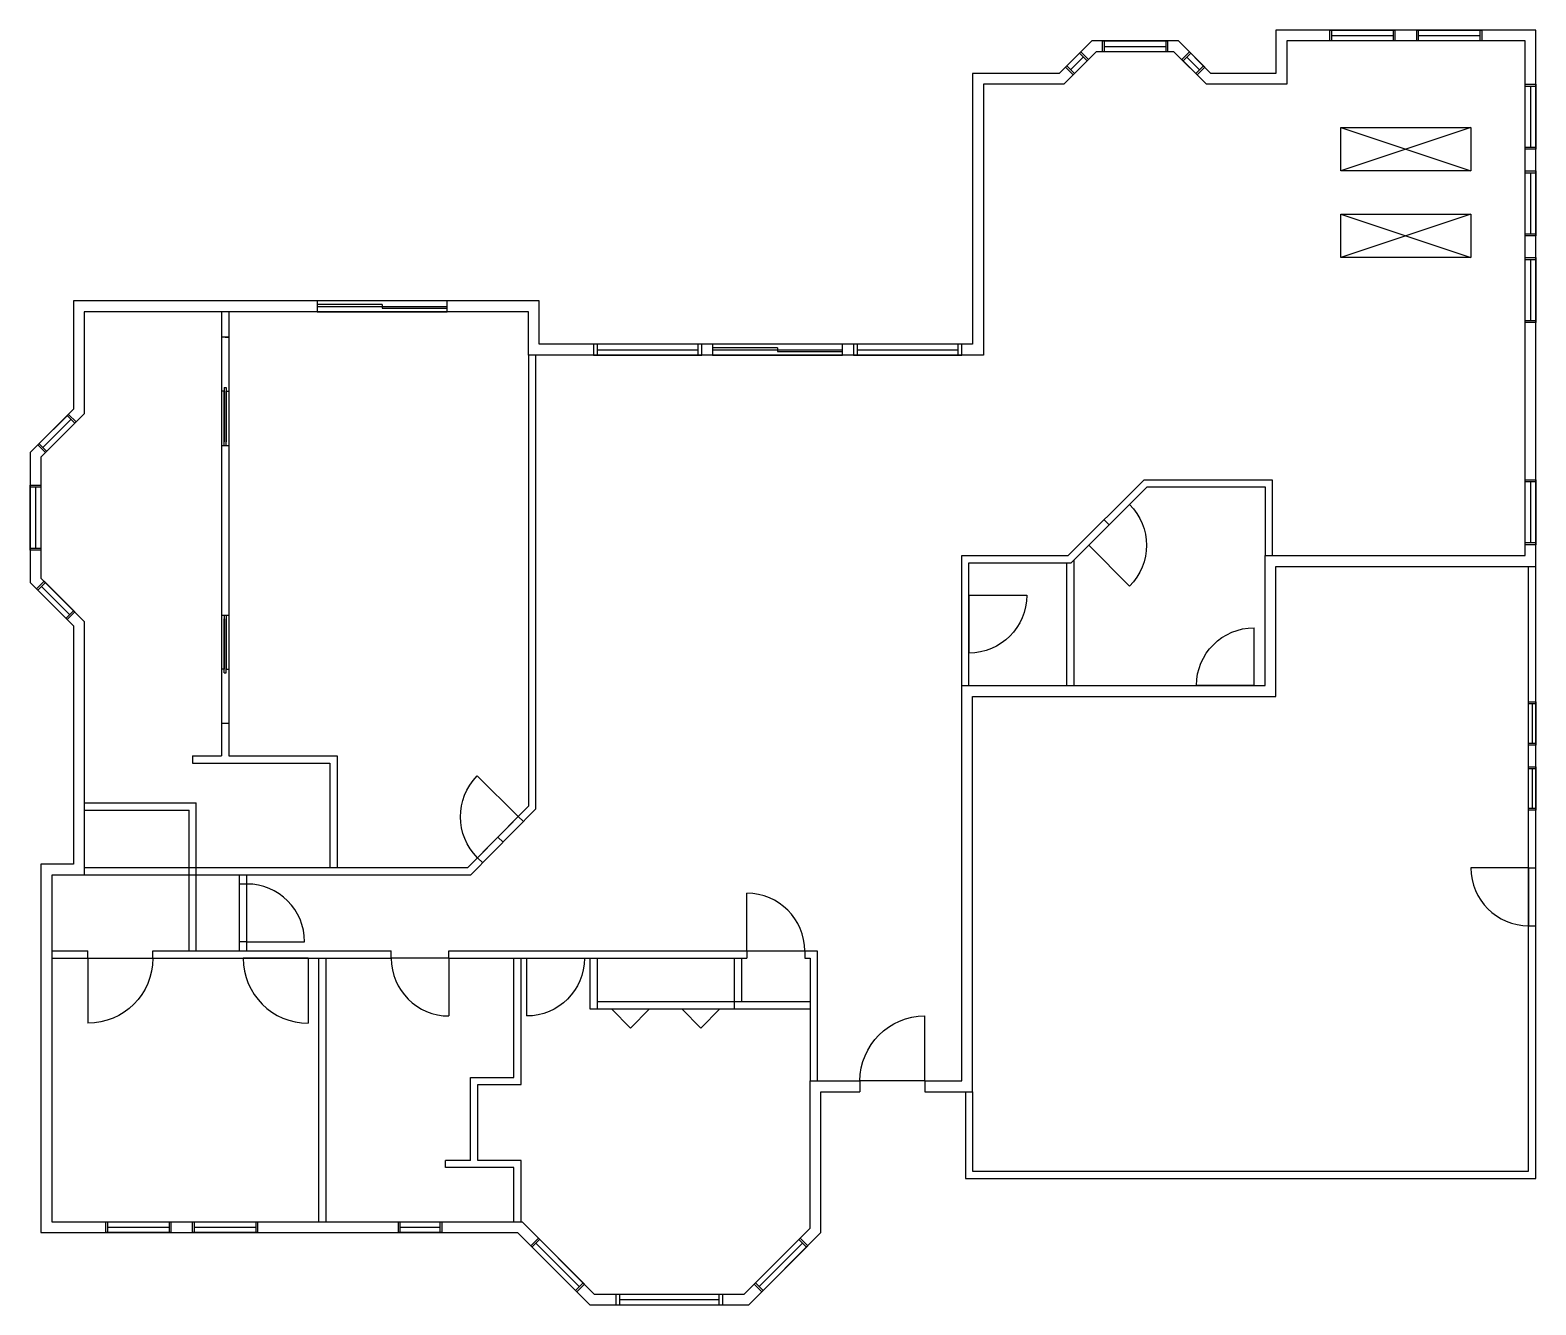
# Model space of a CAD drawing. Header units: inches. Extents: x 184 to 1018, y 48 to 754.
import ezdxf

# ---------------------------------------------------------------- set-up
doc = ezdxf.new("R2010")
doc.units = ezdxf.units.IN
doc.header["$MEASUREMENT"] = 0
for name, color, linetype in [('Blue idk', 140, 'Continuous'), ('Doors', 120, 'Continuous'), ('Inner Walls', 50, 'Continuous'), ('Outer Walls', 9, 'Continuous'), ('Windows', 122, 'Continuous')]:
    doc.layers.add(name, color=color, linetype=linetype)
doc.layers.get('0').off()

# ---------------------------------------------------------------- blocks, each defined once
blk = doc.blocks.new('Door 3FT')
at = {"layer": 'Doors'}
for q in [(0, 36), (36, 0)]:
    blk.add_line((0, 0), q, dxfattribs=at)
blk.add_arc((0, 0), 36, 0, 90, dxfattribs=at)
blk = doc.blocks.new('Door 2FT8')
at = {"layer": 'Doors'}
for q in [(0, 32), (32, 0)]:
    blk.add_line((0, 0), q, dxfattribs=at)
blk.add_arc((0, 0), 32, 0, 90, dxfattribs=at)
blk = doc.blocks.new('Window E 5FT')
for p, q in [((60, 6), (0, 6)), ((0, 6), (0, 0)), ((0, 0), (60, 0)), ((2, 6), (2, 0)), ((2, 3), (58, 3)), ((58, 0), (58, 6)), ((60, 0), (60, 6))]:
    blk.add_line(p, q)
blk = doc.blocks.new('Window F 1FT')
for p, q in [((3473.82, 454.74), (3461.82, 454.74)), ((3461.82, 454.74), (3461.82, 448.74)), ((3462.82, 454.74), (3462.82, 448.74)), ((3462.82, 451.74), (3472.82, 451.74)), ((3472.82, 448.74), (3472.82, 454.74)), ((3473.82, 448.74), (3473.82, 454.74)), ((3461.82, 448.74), (3473.82, 448.74))]:
    blk.add_line(p, q)
blk = doc.blocks.new('Window D 3FT')
for p, q in [((0, 0), (0, 6)), ((0, 6), (36, 6)), ((36, 0), (0, 0)), ((1, 0), (1, 6)), ((1, 3), (35, 3)), ((35, 6), (35, 0)), ((36, 6), (36, 0))]:
    blk.add_line(p, q)
blk = doc.blocks.new('Sliding Door 6FT')
at = {"layer": 'Doors'}
for p, q in [((3570.4, 374.94), (3498.4, 374.94)), ((3498.4, 374.94), (3498.4, 368.94)), ((3534.4, 372.94), (3498.4, 372.94)), ((3498.4, 371.94), (3570.4, 371.94)), ((3498.4, 368.94), (3570.4, 368.94)), ((3534.4, 372.94), (3534.4, 370.94)), ((3534.4, 370.94), (3570.4, 370.94)), ((3570.4, 368.94), (3570.4, 374.94))]:
    blk.add_line(p, q, dxfattribs=at)
blk = doc.blocks.new('Window A 3FT')
blk.add_blockref('Window D 3FT', (3312.23, 448.74))
blk = doc.blocks.new('Window B C Garage 2FT')
for p, q in [((2070.75, 324.26), (2070.75, 348.26)), ((2070.75, 348.26), (2074.75, 348.26)), ((2070.75, 347.26), (2074.75, 347.26)), ((2072.75, 347.26), (2072.75, 325.26)), ((2074.75, 348.26), (2074.75, 324.26)), ((2074.75, 325.26), (2070.75, 325.26)), ((2074.75, 324.26), (2070.75, 324.26))]:
    blk.add_line(p, q)
blk = doc.blocks.new('Window B 2FT')
for p, q in [((0, 0), (0, 6)), ((0, 6), (24, 6)), ((24, 0), (0, 0)), ((1, 0), (1, 6)), ((1, 3), (23, 3)), ((23, 6), (23, 0)), ((24, 6), (24, 0))]:
    blk.add_line(p, q)

msp = doc.modelspace()

# ---------------------------------------------------------------- linework, layer by layer
at = {"layer": 'Blue idk'}
for p, q in [((289.91, 597.56), (289.91, 351.56)), ((293.91, 597.56), (293.91, 351.56)), ((761.91, 459.91), (761.91, 390.56)), ((757.91, 458.56), (757.91, 390.56)), ((273.91, 351.56), (273.91, 347.56)), ((213.91, 325.56), (275.91, 325.56)), ((275.91, 243.56), (275.91, 325.56)), ((213.91, 321.56), (271.91, 321.56)), ((271.91, 243.56), (271.91, 321.56)), ((299.91, 243.56), (299.91, 285.56)), ((303.91, 243.56), (303.91, 285.56)), ((343.91, 93.56), (343.91, 239.56)), ((347.91, 93.56), (347.91, 239.56)), ((493.91, 239.56), (493.91, 213.56)), ((497.91, 239.56), (497.91, 215.56)), ((573.91, 239.56), (573.91, 215.56)), ((577.91, 239.56), (577.91, 215.56)), ((493.91, 213.56), (493.91, 211.56)), ((493.91, 211.56), (495.91, 211.56)), ((495.91, 211.56), (615.91, 211.56)), ((497.91, 215.56), (615.91, 215.56)), ((427.91, 127.56), (413.91, 127.56)), ((413.91, 123.56), (413.91, 127.56)), ((453.91, 127.56), (431.91, 127.56)), ((455.91, 127.56), (453.91, 127.56)), ((455.91, 125.56), (455.91, 127.56)), ((455.91, 93.56), (455.91, 125.56)), ((451.91, 123.56), (413.91, 123.56)), ((451.91, 93.56), (451.91, 123.56))]:
    msp.add_line(p, q, dxfattribs=at)
for points in [[(273.91, 351.56), (289.91, 351.56)], [(293.91, 351.56), (353.91, 351.56), (353.91, 289.56)], [(273.91, 347.56), (291.91, 347.56), (349.91, 347.56), (349.91, 289.56)], [(427.91, 127.56), (427.91, 173.56), (451.91, 173.56), (451.91, 239.56)], [(431.91, 127.56), (431.91, 169.56), (455.91, 169.56), (455.91, 239.56)]]:
    msp.add_lwpolyline(points, dxfattribs=at)
at = {"layer": 'Doors'}
for p, q in [((293.91, 583.56), (289.91, 583.56)), ((291.91, 583.56), (293.91, 583.56)), ((291.41, 553.56), (289.91, 553.56)), ((291.41, 555.56), (292.41, 555.56)), ((291.41, 555.56), (291.41, 525.56)), ((291.41, 523.56), (291.41, 553.56)), ((292.41, 555.56), (292.41, 525.56)), ((292.41, 523.56), (292.41, 553.56)), ((292.41, 553.56), (293.91, 553.56)), ((289.91, 523.56), (293.91, 523.56)), ((289.91, 429.56), (293.91, 429.56)), ((291.41, 429.56), (291.41, 399.56)), ((291.41, 397.56), (291.41, 427.56)), ((292.41, 429.56), (292.41, 399.56)), ((292.41, 397.56), (292.41, 427.56)), ((291.41, 399.56), (289.91, 399.56)), ((291.41, 397.56), (292.41, 397.56)), ((292.41, 399.56), (293.91, 399.56)), ((293.91, 369.56), (289.91, 369.56)), ((454.27, 318), (457.11, 315.19)), ((431.78, 295.23), (434.63, 292.42)), ((1013.91, 289.56), (1017.91, 289.56)), ((303.91, 280.65), (299.91, 280.65)), ((1013.91, 257.56), (1017.91, 257.56)), ((215.91, 239.56), (215.91, 243.56)), ((251.91, 239.56), (251.91, 243.56)), ((303.91, 248.65), (299.91, 248.65)), ((383.91, 239.56), (383.91, 243.56)), ((415.91, 239.56), (415.91, 243.56)), ((580.91, 243.56), (580.91, 239.56)), ((612.91, 243.56), (612.91, 239.56)), ((497.91, 215.56), (573.91, 215.56)), ((497.91, 215.56), (497.91, 211.56)), ((497.91, 211.56), (573.91, 211.56)), ((505.91, 211.56), (565.91, 211.56)), ((505.91, 211.56), (516.45, 200.89)), ((516.45, 200.89), (526.99, 211.56)), ((544.83, 211.56), (555.37, 200.89)), ((555.37, 200.89), (565.91, 211.56)), ((573.91, 215.56), (573.91, 211.56)), ((643.52, 171.56), (643.52, 165.56)), ((679.52, 171.56), (679.52, 165.56))]:
    msp.add_line(p, q, dxfattribs=at)
at = {"layer": 'Inner Walls'}
for p, q in [((781.57, 479.56), (778.74, 482.39)), ((443.02, 306.62), (445.88, 303.82))]:
    msp.add_line(p, q, dxfattribs=at)
at = {"layer": 'Inner Walls', "color": 40, "true_color": 0xf8d731}
for points in [[(459.91, 573.56), (459.91, 323.71), (426.18, 289.56), (213.91, 289.56)], [(463.91, 573.56), (463.91, 322.07), (427.85, 285.56), (213.91, 285.56)], [(699.91, 390.56), (699.91, 462.56), (758.91, 462.56), (800.91, 504.56), (871.91, 504.56), (871.91, 462.56)], [(703.91, 390.56), (703.91, 458.56), (760.57, 458.56), (802.57, 500.56), (867.91, 500.56), (867.91, 462.56)], [(701.91, 165.56), (701.91, 117.56), (1013.91, 117.56), (1017.91, 117.56), (1017.91, 456.56)], [(705.91, 165.56), (705.91, 121.56), (1013.91, 121.56), (1013.91, 456.56)], [(195.91, 243.56), (215.91, 243.56)], [(251.91, 243.56), (383.91, 243.56)], [(415.91, 243.56), (580.91, 243.56)], [(612.91, 243.56), (619.91, 243.56), (619.91, 171.56)], [(195.91, 239.56), (215.91, 239.56)], [(251.91, 239.56), (383.91, 239.56)], [(415.91, 239.56), (580.91, 239.56)], [(612.91, 239.56), (615.91, 239.56), (615.91, 171.56)]]:
    msp.add_lwpolyline(points, dxfattribs=at)
at = {"layer": 'Outer Walls'}
for points in [[(679.52, 165.56), (705.91, 165.56), (705.91, 384.56), (873.91, 384.56), (873.91, 456.56), (1017.91, 456.56), (1017.91, 753.56), (873.91, 753.56), (873.91, 729.56), (837.91, 729.56), (819.91, 747.56), (771.91, 747.56), (753.91, 729.56), (705.91, 729.56), (705.91, 579.56), (465.91, 579.56), (465.91, 603.56), (207.91, 603.56), (207.91, 543.56), (183.91, 519.56), (183.91, 447.56), (207.91, 423.56), (207.91, 291.56), (189.91, 291.56), (189.91, 87.56), (453.91, 87.56), (493.91, 47.56), (581.91, 47.56), (621.91, 87.56), (621.91, 165.56), (643.52, 165.56)], [(679.52, 171.56), (699.91, 171.56), (699.91, 390.56), (867.91, 390.56), (867.91, 462.56), (1011.91, 462.56), (1011.91, 747.56), (879.91, 747.56), (879.91, 723.56), (835.42, 723.56), (817.42, 741.56), (774.39, 741.56), (756.39, 723.56), (711.91, 723.56), (711.91, 573.56), (459.91, 573.56), (459.91, 597.56), (213.91, 597.56), (213.91, 541.08), (189.91, 517.08), (189.91, 450.05), (213.91, 426.05), (213.91, 285.56), (195.91, 285.56), (195.91, 93.56), (456.39, 93.56), (496.39, 53.56), (579.42, 53.56), (615.91, 90.05), (615.91, 171.56), (643.52, 171.56)]]:
    msp.add_lwpolyline(points, dxfattribs=at)
at = {"layer": 'Windows'}
for p, q in [((909.91, 699.56), (981.91, 699.56)), ((909.91, 675.56), (909.91, 699.56)), ((909.91, 699.56), (981.91, 675.56)), ((981.91, 699.56), (909.91, 675.56)), ((981.91, 699.56), (981.91, 675.56)), ((981.91, 675.56), (909.91, 675.56)), ((909.91, 651.56), (981.91, 651.56)), ((909.91, 627.56), (909.91, 651.56)), ((909.91, 651.56), (981.91, 627.56)), ((981.91, 651.56), (909.91, 627.56)), ((981.91, 651.56), (981.91, 627.56)), ((981.91, 627.56), (909.91, 627.56)), ((508.39, 53.56), (508.39, 47.56)), ((510.39, 53.56), (510.39, 47.56)), ((510.39, 50.56), (565.42, 50.56)), ((565.42, 53.56), (565.42, 47.56)), ((567.42, 53.56), (567.42, 47.56))]:
    msp.add_line(p, q, dxfattribs=at)

# ---------------------------------------------------------------- block references
at = {"xscale": -1}
for name, p, rotation in [('Door 2FT8', (770.25, 468.25), 224.9999999999987), ('Door 2FT8', (703.91, 440.56), 180), ('Door 2FT8', (454.27, 318), 45.35560365239472), ('Door 3FT', (215.91, 239.56), 180), ('Door 2FT8', (458.91, 239.56), 180)]:
    msp.add_blockref(name, p, dxfattribs=dict(at, rotation=rotation))
for name, p in [('Door 2FT8', (861.91, 390.56)), ('Door 3FT', (679.52, 171.56))]:
    msp.add_blockref(name, p, dxfattribs=at)
at = {"rotation": 180}
for name, p in [('Door 2FT8', (1013.91, 289.56)), ('Door 3FT', (337.91, 239.56)), ('Door 2FT8', (415.91, 239.56))]:
    msp.add_blockref(name, p, dxfattribs=at)
for p in [(303.91, 248.65), (580.91, 243.56)]:
    msp.add_blockref('Door 2FT8', p)
at = {"layer": 'Doors'}
for p in [(-3155.49, 228.63), (-2936.49, 204.63)]:
    msp.add_blockref('Sliding Door 6FT', p, dxfattribs=at)
at = {"layer": 'Windows'}
for name, p in [('Window A 3FT', (-2408.39, 298.82)), ('Window A 3FT', (-2360.32, 298.82)), ('Window D 3FT', (777.91, 741.56)), ('Window E 5FT', (495.91, 573.56)), ('Window E 5FT', (639.91, 573.56)), ('Window B C Garage 2FT', (-1056.84, 33.3)), ('Window B C Garage 2FT', (-1056.84, -2.7)), ('Window A 3FT', (-3086.32, -361.18)), ('Window A 3FT', (-3038.32, -361.18)), ('Window B 2FT', (387.91, 87.56))]:
    msp.add_blockref(name, p, dxfattribs=at)
at = {"layer": 'Windows', "xscale": -1, "rotation": 225}
msp.add_blockref('Window F 1FT', (-2007.85, -1397.58), dxfattribs=at)
at = {"layer": 'Windows'}
for name, p, rotation in [('Window F 1FT', (3599.67, -1397.58), 135), ('Window A 3FT', (563.16, 4035.79), 270), ('Window A 3FT', (563.16, 3987.79), 270), ('Window A 3FT', (563.16, 3939.79), 270), ('Window B 2FT', (192.39, 519.56), 45), ('Window A 3FT', (-264.84, 3813.79), 270), ('Window A 3FT', (563.16, 3816.79), 270.0000000000043), ('Window B 2FT', (187.42, 444.05), 315), ('Window A 3FT', (-2198.23, 2105.08), 315.0000000000002), ('Window A 3FT', (2635.18, 2743.94), 224.9999999999998)]:
    msp.add_blockref(name, p, dxfattribs=dict(at, rotation=rotation))

doc.saveas('drawing.dxf')
